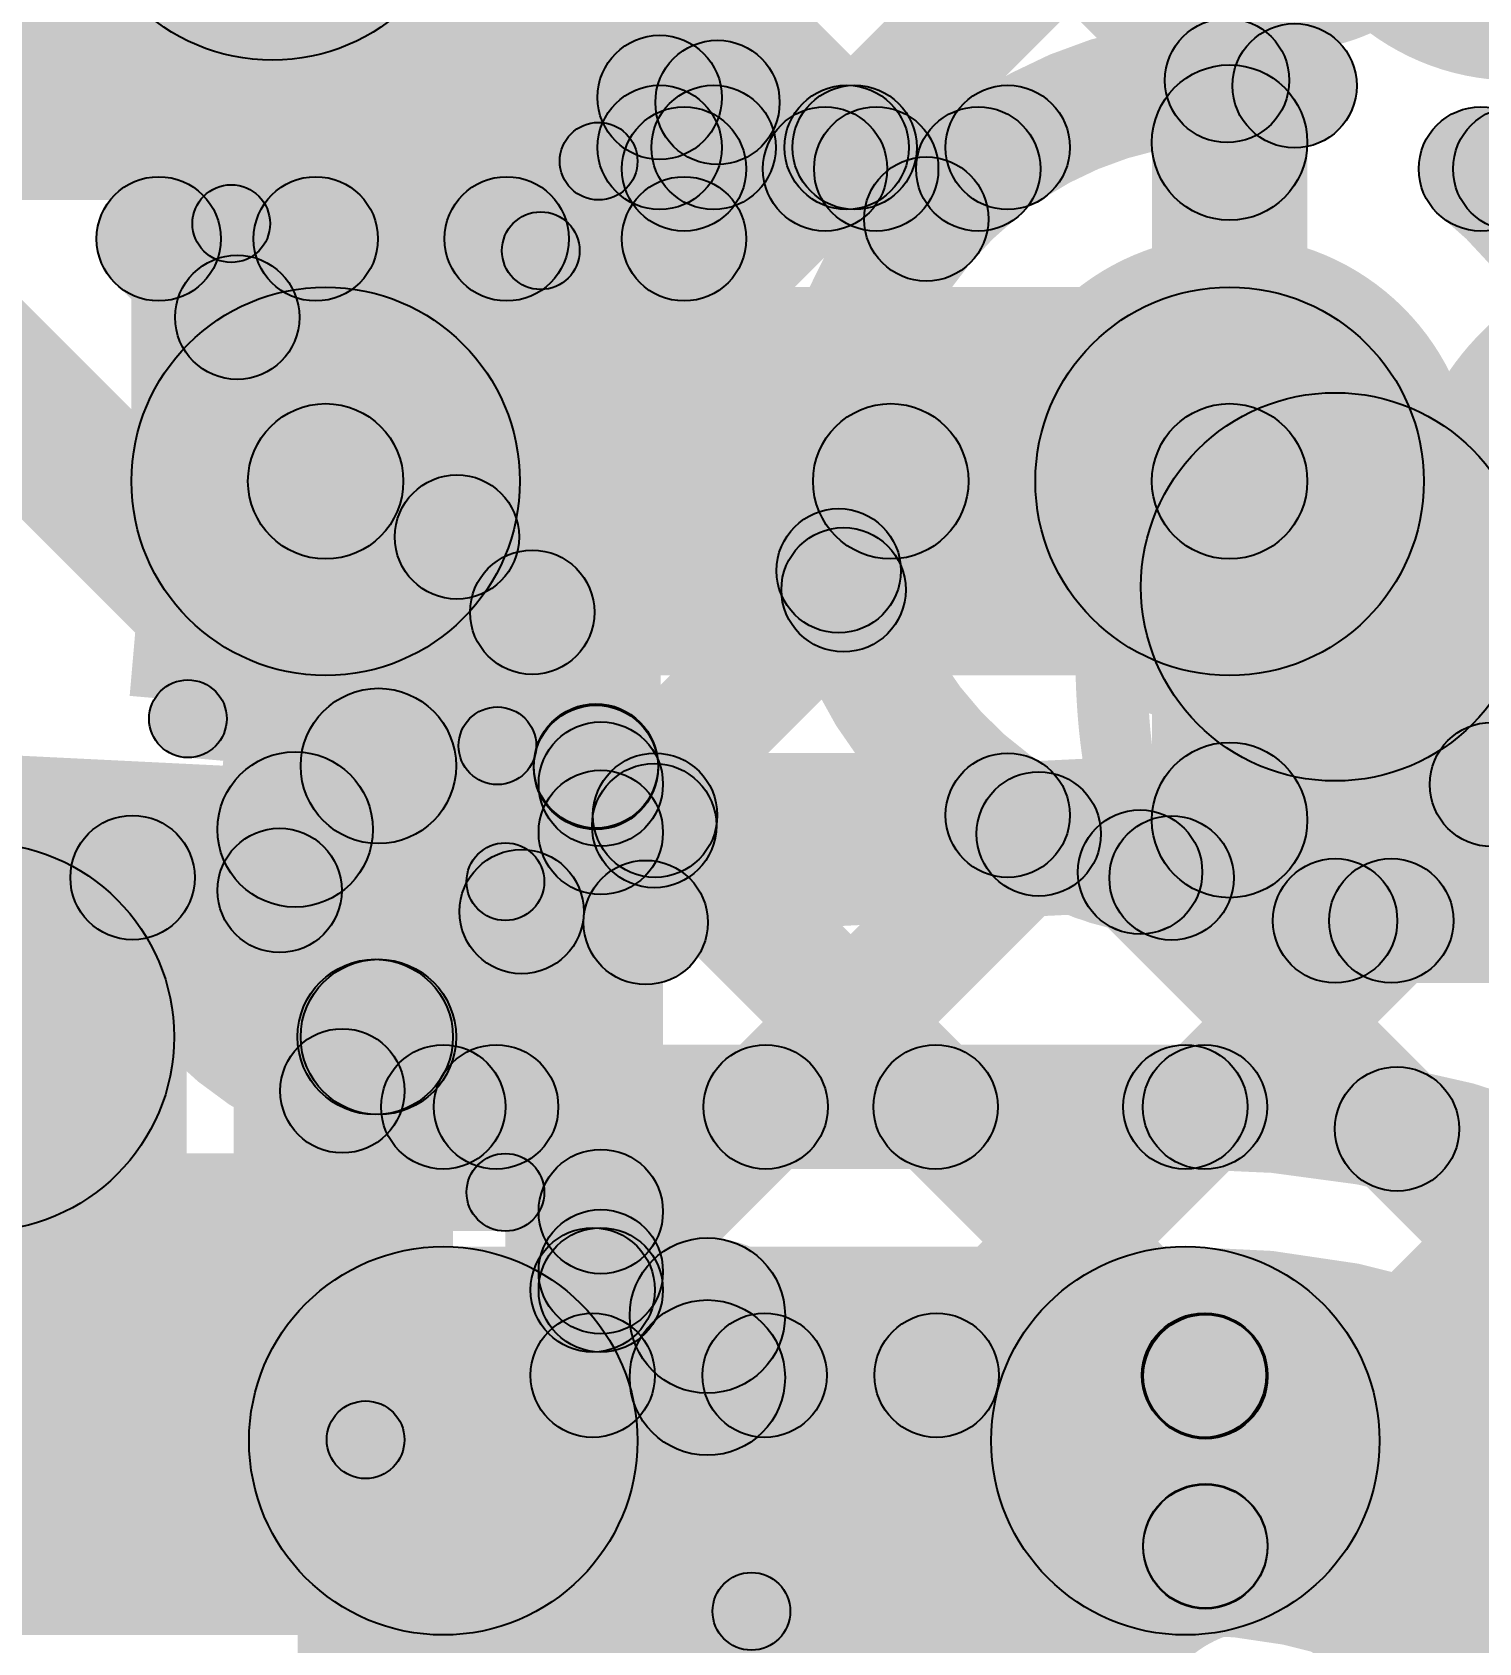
# Model space of a CAD drawing. Header units: millimetres. Extents: x -2.17 to 2.17, y -2.17 to 2.17.
# Drawn here: x -0.0355 to 0.0577, y -0.695 to -0.5913 of the extents above; entities that cross this region are included whole.
import ezdxf

# ---------------------------------------------------------------- set-up
doc = ezdxf.new("R2010")
doc.units = ezdxf.units.MM
doc.header["$MEASUREMENT"] = 0
for name, color, linetype in [('BottomLayer', 5, 'Continuous'), ('BottomOverlay', 54, 'Continuous'), ('BottomPaste', 16, 'Continuous'), ('BottomSolder', 6, 'Continuous'), ('Mechanical1', 6, 'Continuous'), ('Mechanical2', 216, 'Continuous'), ('TopLayer', 1, 'Continuous'), ('TopOverlay', 2, 'Continuous'), ('TopPaste', 8, 'Continuous'), ('TopSolder', 216, 'Continuous'), ('ViaHoleLayer', 16, 'Continuous')]:
    doc.layers.add(name, color=color, linetype=linetype)

# ---------------------------------------------------------------- blocks, each defined once
blk = doc.blocks.new('S______B______B_45')
at = {"layer": 'BottomLayer'}
for points in [[(-0.015, 0.0175), (-0.015, -0.0175), (-0.045, -0.0175), (-0.045, 0.0175)], [(0.045, 0.0175), (0.045, -0.0175), (0.015, -0.0175), (0.015, 0.0175)]]:
    blk.add_hatch(color=5, dxfattribs=at).paths.add_polyline_path(points)
at = {"layer": 'BottomOverlay'}
h = blk.add_hatch(color=54, dxfattribs=at)
edge = h.paths.add_edge_path()
edge.add_arc((-0.049, 0.021), 0.0025, 0, 360)
h = blk.add_hatch(color=54, dxfattribs=at)
edge = h.paths.add_edge_path()
edge.add_arc((-0.049, 0.021), 0.0025, 0, 360)
for points in [[(0.049, 0.0235), (0.049, 0.0185), (-0.049, 0.0185), (-0.049, 0.0235)], [(-0.0465, -0.021), (-0.0515, -0.021), (-0.0515, 0.021), (-0.0465, 0.021)], [(0.0515, -0.021), (0.0465, -0.021), (0.0465, 0.021), (0.0515, 0.021)], [(0.049, -0.0185), (0.049, -0.0235), (-0.049, -0.0235), (-0.049, -0.0185)]]:
    blk.add_hatch(color=54, dxfattribs=at).paths.add_polyline_path(points)
h = blk.add_hatch(color=54, dxfattribs=at)
edge = h.paths.add_edge_path()
edge.add_arc((0.049, 0.021), 0.0025, 0, 360)
h = blk.add_hatch(color=54, dxfattribs=at)
edge = h.paths.add_edge_path()
edge.add_arc((0.049, 0.021), 0.0025, 0, 360)
h = blk.add_hatch(color=54, dxfattribs=at)
edge = h.paths.add_edge_path()
edge.add_arc((-0.049, -0.021), 0.0025, 0, 360)
h = blk.add_hatch(color=54, dxfattribs=at)
edge = h.paths.add_edge_path()
edge.add_arc((-0.049, -0.021), 0.0025, 0, 360)
h = blk.add_hatch(color=54, dxfattribs=at)
edge = h.paths.add_edge_path()
edge.add_arc((0.049, -0.021), 0.0025, 0, 360)
h = blk.add_hatch(color=54, dxfattribs=at)
edge = h.paths.add_edge_path()
edge.add_arc((0.049, -0.021), 0.0025, 0, 360)
at = {"layer": 'BottomPaste'}
for points in [[(-0.015, 0.0175), (-0.015, -0.0175), (-0.045, -0.0175), (-0.045, 0.0175)], [(0.045, 0.0175), (0.045, -0.0175), (0.015, -0.0175), (0.015, 0.0175)]]:
    blk.add_hatch(color=16, dxfattribs=at).paths.add_polyline_path(points)
at = {"layer": 'BottomSolder'}
for points in [[(-0.011, 0.0215), (-0.011, -0.0215), (-0.049, -0.0215), (-0.049, 0.0215)], [(0.049, 0.0215), (0.049, -0.0215), (0.011, -0.0215), (0.011, 0.0215)]]:
    blk.add_hatch(color=6, dxfattribs=at).paths.add_polyline_path(points)
at = {"layer": 'BottomOverlay'}
for centre in [(-0.049, 0.021), (-0.049, 0.021), (0.049, 0.021), (0.049, 0.021), (-0.049, -0.021), (-0.049, -0.021), (0.049, -0.021), (0.049, -0.021)]:
    blk.add_circle(centre, 0.0025, dxfattribs=at)
blk = doc.blocks.new('R___0201_B_64')
at = {"layer": 'BottomLayer'}
for points in [[(-0.01614165, 0.00728345), (-0.00551175, 0.00728345), (-0.00551175, -0.00728345), (-0.01614165, -0.00728345)], [(0.00551185, 0.00728345), (0.01614175, 0.00728345), (0.01614175, -0.00728345), (0.00551185, -0.00728345)]]:
    blk.add_hatch(color=5, dxfattribs=at).paths.add_polyline_path(points)
at = {"layer": 'BottomOverlay'}
h = blk.add_hatch(color=54, dxfattribs=at)
edge = h.paths.add_edge_path()
edge.add_arc((-0.019, 0.01), 0.0025, 0, 360)
h = blk.add_hatch(color=54, dxfattribs=at)
edge = h.paths.add_edge_path()
edge.add_arc((-0.019, 0.01), 0.0025, 0, 360)
for points in [[(0.019, 0.0125), (0.019, 0.0075), (-0.019, 0.0075), (-0.019, 0.0125)], [(-0.0215, 0.01), (-0.0165, 0.01), (-0.0165, -0.01), (-0.0215, -0.01)], [(0.0165, 0.01), (0.0215, 0.01), (0.0215, -0.01), (0.0165, -0.01)], [(0.019, -0.0075), (0.019, -0.0125), (-0.019, -0.0125), (-0.019, -0.0075)]]:
    blk.add_hatch(color=54, dxfattribs=at).paths.add_polyline_path(points)
h = blk.add_hatch(color=54, dxfattribs=at)
edge = h.paths.add_edge_path()
edge.add_arc((0.019, 0.01), 0.0025, 0, 360)
h = blk.add_hatch(color=54, dxfattribs=at)
edge = h.paths.add_edge_path()
edge.add_arc((0.019, 0.01), 0.0025, 0, 360)
h = blk.add_hatch(color=54, dxfattribs=at)
edge = h.paths.add_edge_path()
edge.add_arc((-0.019, -0.01), 0.0025, 0, 360)
h = blk.add_hatch(color=54, dxfattribs=at)
edge = h.paths.add_edge_path()
edge.add_arc((-0.019, -0.01), 0.0025, 0, 360)
h = blk.add_hatch(color=54, dxfattribs=at)
edge = h.paths.add_edge_path()
edge.add_arc((0.019, -0.01), 0.0025, 0, 360)
h = blk.add_hatch(color=54, dxfattribs=at)
edge = h.paths.add_edge_path()
edge.add_arc((0.019, -0.01), 0.0025, 0, 360)
at = {"layer": 'BottomPaste'}
for points in [[(-0.01614165, 0.00728345), (-0.00551175, 0.00728345), (-0.00551175, -0.00728345), (-0.01614165, -0.00728345)], [(0.00551185, 0.00728345), (0.01614175, 0.00728345), (0.01614175, -0.00728345), (0.00551185, -0.00728345)]]:
    blk.add_hatch(color=16, dxfattribs=at).paths.add_polyline_path(points)
at = {"layer": 'BottomSolder'}
for points in [[(-0.02014165, 0.01128345), (-0.00151175, 0.01128345), (-0.00151175, -0.01128345), (-0.02014165, -0.01128345)], [(0.00151185, 0.01128345), (0.02014175, 0.01128345), (0.02014175, -0.01128345), (0.00151185, -0.01128345)]]:
    blk.add_hatch(color=6, dxfattribs=at).paths.add_polyline_path(points)
at = {"layer": 'BottomOverlay'}
for centre in [(-0.019, 0.01), (-0.019, 0.01), (0.019, 0.01), (0.019, 0.01), (-0.019, -0.01), (-0.019, -0.01), (0.019, -0.01), (0.019, -0.01)]:
    blk.add_circle(centre, 0.0025, dxfattribs=at)
blk = doc.blocks.new('SOT_23F_B_95')
at = {"layer": 'BottomLayer'}
blk.add_hatch(color=5, dxfattribs=at).paths.add_polyline_path([(-0.05314965, 0.05905515), (-0.02165355, 0.05905515), (-0.02165355, 0.02362205), (-0.05314965, 0.02362205)])
at = {"layer": 'BottomOverlay'}
h = blk.add_hatch(color=54, dxfattribs=at)
edge = h.paths.add_edge_path()
edge.add_arc((-0.066, 0.036), 0.005, 0, 360)
h = blk.add_hatch(color=54, dxfattribs=at)
edge = h.paths.add_edge_path()
edge.add_arc((-0.062, 0.036), 0.005, 0, 360)
h = blk.add_hatch(color=54, dxfattribs=at)
edge = h.paths.add_edge_path()
edge.add_arc((-0.058, 0.014), 0.0025, 0, 360)
blk.add_hatch(color=54, dxfattribs=at).paths.add_polyline_path([(-0.0555, -0.034), (-0.0605, -0.034), (-0.0605, 0.014), (-0.0555, 0.014)])
at = {"layer": 'BottomPaste'}
blk.add_hatch(color=16, dxfattribs=at).paths.add_polyline_path([(-0.05314965, 0.05905515), (-0.02165355, 0.05905515), (-0.02165355, 0.02362205), (-0.05314965, 0.02362205)])
at = {"layer": 'BottomSolder'}
blk.add_hatch(color=6, dxfattribs=at).paths.add_polyline_path([(-0.05714965, 0.06305515), (-0.01765355, 0.06305515), (-0.01765355, 0.01962205), (-0.05714965, 0.01962205)])
at = {"layer": 'BottomOverlay', "const_width": 0.01}
blk.add_lwpolyline([(-0.062, 0.036, 1), (-0.066, 0.036, 1)], format="xyb", close=True, dxfattribs=at)
at = {"layer": 'BottomOverlay'}
for centre, radius in [((-0.066, 0.036), 0.005), ((-0.062, 0.036), 0.005), ((-0.058, 0.014), 0.0025)]:
    blk.add_circle(centre, radius, dxfattribs=at)
blk = doc.blocks.new('WS2812B_M____248')
at = {"layer": 'TopOverlay'}
for points in [[(-0.0699999, 0.0674999), (-0.0699999, 0.0724999), (0.0699999, 0.0724999), (0.0699999, 0.0674999)], [(0.0724999, 0.0599999), (0.0674999, 0.0599999), (0.0674999, 0.0699999), (0.0724999, 0.0699999)]]:
    blk.add_hatch(color=2, dxfattribs=at).paths.add_polyline_path(points)
h = blk.add_hatch(color=2, dxfattribs=at)
edge = h.paths.add_edge_path()
edge.add_arc((0.0699999, 0.0699999), 0.0025, 0, 360)
h = blk.add_hatch(color=2, dxfattribs=at)
edge = h.paths.add_edge_path()
edge.add_arc((0.0699999, 0.0699999), 0.0025, 0, 360)
blk.add_circle((0.0699999, 0.0699999), 0.0025, dxfattribs=at)
blk.add_circle((0.0699999, 0.0699999), 0.0025, dxfattribs=at)
blk = doc.blocks.new('C__0402_419')
at = {"layer": 'TopLayer'}
for points in [[(-0.0275, -0.0125001), (-0.0275, 0.0124999), (-0.009499999999999998, 0.0124999), (-0.009500000000000001, -0.0125001)], [(0.009499999999999998, -0.0124999), (0.009500000000000001, 0.0125001), (0.0275, 0.0125001), (0.0275, -0.0124999)]]:
    blk.add_hatch(color=1, dxfattribs=at).paths.add_polyline_path(points)
at = {"layer": 'TopOverlay'}
h = blk.add_hatch(color=2, dxfattribs=at)
edge = h.paths.add_edge_path()
edge.add_arc((-0.031, 0.0160001), 0.0025, 0, 360)
h = blk.add_hatch(color=2, dxfattribs=at)
edge = h.paths.add_edge_path()
edge.add_arc((-0.031, 0.0160001), 0.0025, 0, 360)
for points in [[(-0.0109998875000625, 0.01849999999996875), (-0.0109999124999375, 0.01350000000003125), (-0.0310000124999375, 0.01350010000003125), (-0.0309999875000625, 0.01850009999996875)], [(0.031, 0.0185), (0.031, 0.0135), (0.0110001, 0.0135), (0.0110001, 0.0185)], [(-0.0335, 0.0160001), (-0.0285, 0.0160001), (-0.0285, -0.016), (-0.0335, -0.016)], [(0.0285, 0.016), (0.0335, 0.016), (0.0335, -0.0160001), (0.0285, -0.0160001)], [(-0.0110001, -0.0135), (-0.0110001, -0.0185), (-0.031, -0.0185), (-0.031, -0.0135)], [(0.0310000124999375, -0.01350010000003125), (0.0309999875000625, -0.01850009999996875), (0.0109998875000625, -0.01849999999996875), (0.0109999124999375, -0.01350000000003125)]]:
    blk.add_hatch(color=2, dxfattribs=at).paths.add_polyline_path(points)
h = blk.add_hatch(color=2, dxfattribs=at)
edge = h.paths.add_edge_path()
edge.add_arc((-0.0109999, 0.016), 0.0025, 0, 360)
h = blk.add_hatch(color=2, dxfattribs=at)
edge = h.paths.add_edge_path()
edge.add_arc((0.0110001, 0.016), 0.0025, 0, 360)
h = blk.add_hatch(color=2, dxfattribs=at)
edge = h.paths.add_edge_path()
edge.add_arc((0.031, 0.016), 0.0025, 0, 360)
h = blk.add_hatch(color=2, dxfattribs=at)
edge = h.paths.add_edge_path()
edge.add_arc((0.031, 0.016), 0.0025, 0, 360)
h = blk.add_hatch(color=2, dxfattribs=at)
edge = h.paths.add_edge_path()
edge.add_arc((-0.031, -0.016), 0.0025, 0, 360)
h = blk.add_hatch(color=2, dxfattribs=at)
edge = h.paths.add_edge_path()
edge.add_arc((-0.031, -0.016), 0.0025, 0, 360)
h = blk.add_hatch(color=2, dxfattribs=at)
edge = h.paths.add_edge_path()
edge.add_arc((-0.0110001, -0.016), 0.0025, 0, 360)
h = blk.add_hatch(color=2, dxfattribs=at)
edge = h.paths.add_edge_path()
edge.add_arc((0.0109999, -0.016), 0.0025, 0, 360)
h = blk.add_hatch(color=2, dxfattribs=at)
edge = h.paths.add_edge_path()
edge.add_arc((0.031, -0.0160001), 0.0025, 0, 360)
h = blk.add_hatch(color=2, dxfattribs=at)
edge = h.paths.add_edge_path()
edge.add_arc((0.031, -0.0160001), 0.0025, 0, 360)
at = {"layer": 'TopPaste'}
for points in [[(-0.0275, -0.0125001), (-0.0275, 0.0124999), (-0.009499999999999998, 0.0124999), (-0.009500000000000001, -0.0125001)], [(0.009499999999999998, -0.0124999), (0.009500000000000001, 0.0125001), (0.0275, 0.0125001), (0.0275, -0.0124999)]]:
    blk.add_hatch(color=8, dxfattribs=at).paths.add_polyline_path(points)
at = {"layer": 'TopSolder'}
for points in [[(-0.0298622, -0.0148623), (-0.0298622, 0.0148621), (-0.007137799999999999, 0.0148621), (-0.007137800000000001, -0.0148623)], [(0.007137799999999999, -0.0148621), (0.007137800000000001, 0.0148623), (0.0298622, 0.0148623), (0.0298622, -0.0148621)]]:
    blk.add_hatch(color=216, dxfattribs=at).paths.add_polyline_path(points)
at = {"layer": 'TopOverlay'}
for centre in [(-0.031, 0.0160001), (-0.031, 0.0160001), (-0.0109999, 0.016), (0.0110001, 0.016), (0.031, 0.016), (0.031, 0.016), (-0.031, -0.016), (-0.031, -0.016), (-0.0110001, -0.016), (0.0109999, -0.016), (0.031, -0.0160001), (0.031, -0.0160001)]:
    blk.add_circle(centre, 0.0025, dxfattribs=at)

msp = doc.modelspace()

# ---------------------------------------------------------------- hatches: boundary and pattern name
at = {"layer": 'BottomLayer'}
h = msp.add_hatch(color=5, dxfattribs=at)
edge = h.paths.add_edge_path()
edge.add_arc((-0.02, -0.5806105), 0.0125, 0, 360)
for points in [[(-0.07366163390593274, -0.5851339339059328), (-0.06659056609406726, -0.5780628660940672), (-0.009637766094067262, -0.6350156660940672), (-0.01670883390593274, -0.6420867339059327)], [(0.0065, -0.6041105), (0.0065, -0.5961105), (0.0254351, -0.5961105), (0.0254351, -0.6041105)], [(-0.00529057287525381, -0.6266350271247462), (-0.01094742712474619, -0.6209781728752538), (0.01274867287525381, -0.5972820728752538), (0.01840552712474619, -0.6029389271247462)], [(0.01603727287525381, -0.6029389271247462), (0.02169412712474619, -0.5972820728752538), (0.02492002712474619, -0.6005079728752538), (0.01926317287525381, -0.6061648271247462)], [(0.0105, -0.6046105), (0.0025, -0.6046105), (0.0025, -0.6001105), (0.0105, -0.6001105)], [(-0.027315, -0.6086105), (-0.027315, -0.6006105), (0.0065, -0.6006105), (0.0065, -0.6086105)], [(-0.03014342712474619, -0.6074389271247461), (-0.02448657287525381, -0.6017820728752539), (-0.0004453728752538096, -0.6258232728752539), (-0.006102227124746191, -0.6314801271247461)], [(-0.01943267287525381, -0.6124928271247462), (-0.02508952712474619, -0.6068359728752538), (-0.02003562712474619, -0.6017820728752539), (-0.01437877287525381, -0.6074389271247461)], [(-0.00774702712474619, -0.6074389271247461), (-0.00209017287525381, -0.6017820728752539), (0.01928022712474619, -0.6231524728752539), (0.01362337287525381, -0.6288093271247461)], [(0.03277346523516816, -0.6290616347648319), (0.05045113476483185, -0.6113839652351681), (0.05724583476483184, -0.6181786652351681), (0.03956816523516816, -0.6358563347648318)], [(0.048407, -0.6395175), (0.048407, -0.6145175), (0.1301636, -0.6145175), (0.1301636, -0.6395175)], [(0.0198013, -0.6252228), (0.0198013, -0.6152228), (0.0416123, -0.6152228), (0.0416123, -0.6252228)], [(0.0466123, -0.6420338), (0.0366123, -0.6420338), (0.0366123, -0.6202228), (0.0466123, -0.6202228)], [(0.00397012712474619, -0.6456586271247462), (-0.00168672712474619, -0.6400017728752538), (0.01393587287525381, -0.6243791728752539), (0.01959272712474619, -0.6300360271247462)], [(-0.00200172712474619, -0.6414685271247461), (0.003655127124746191, -0.6358116728752539), (0.04279862712474619, -0.6749551728752539), (0.03714177287525381, -0.6806120271247461)], [(-0.0081733, -0.656), (-0.0181733, -0.656), (-0.0181733, -0.6385512), (-0.0081733, -0.6385512)], [(0.0051417, -0.6722835), (-0.0028583, -0.6722835), (-0.0028583, -0.6397165), (0.0051417, -0.6397165)], [(0.00397012712474619, -0.6739429271247461), (-0.00168672712474619, -0.6682860728752539), (0.02650287287525381, -0.6400964728752538), (0.03215972712474619, -0.6457533271247461)], [(0.03302577287525381, -0.6482117271247462), (0.03868262712474619, -0.6425548728752538), (0.07869172712474619, -0.6825639728752538), (0.07303487287525381, -0.6882208271247462)], [(0.048407, -0.6525175), (0.048407, -0.6445175), (0.1158822, -0.6445175), (0.1158822, -0.6525175)], [(0.02558532712474619, -0.6806120271247461), (0.01992847287525381, -0.6749551728752539), (0.04919457287525381, -0.6456890728752539), (0.05485142712474619, -0.6513459271247461)], [(0.04288362712474619, -0.6915980271247462), (0.03722677287525381, -0.6859411728752538), (0.0774788728752538, -0.6456890728752539), (0.08313572712474619, -0.6513459271247461)], [(0.05962722712474619, -0.7031387271247461), (0.05397037287525381, -0.6974818728752539), (0.1057631728752538, -0.6456890728752539), (0.1114200271247462, -0.6513459271247461)], [(-0.013378, -0.661), (-0.013378, -0.651), (-0.0131733, -0.651), (-0.0131733, -0.661)], [(-0.008378, -0.72), (-0.018378, -0.72), (-0.018378, -0.656), (-0.008378, -0.656)], [(-0.00168672712474619, -0.6700678271247461), (0.00397012712474619, -0.6644109728752539), (0.01451432712474619, -0.6749551728752539), (0.00885747287525381, -0.6806120271247461)], [(0.004622, -0.6777836), (-0.003378, -0.6777836), (-0.003378, -0.6722835), (0.004622, -0.6722835)], [(0.000622, -0.6817836), (0.000622, -0.6737836), (0.0400552, -0.6737836), (0.0400552, -0.6817836)], [(0.03722677287525381, -0.6806970271247461), (0.04288362712474619, -0.6750401728752539), (0.06452222712474619, -0.6966787728752538), (0.05886537287525381, -0.7023356271247462)], [(0.0440552, -0.6888104), (0.0360552, -0.6888104), (0.0360552, -0.6777836), (0.0440552, -0.6777836)]]:
    msp.add_hatch(color=5, dxfattribs=at).paths.add_polyline_path(points)
h = msp.add_hatch(color=5, dxfattribs=at)
edge = h.paths.add_edge_path()
edge.add_arc((0.0065, -0.6001105), 0.004, 0, 360)
h = msp.add_hatch(color=5, dxfattribs=at)
edge = h.paths.add_edge_path()
edge.add_arc((0.0065, -0.6001105), 0.004, 0, 360)
h = msp.add_hatch(color=5, dxfattribs=at)
edge = h.paths.add_edge_path()
edge.add_arc((0.0155771, -0.6001105), 0.004, 0, 360)
h = msp.add_hatch(color=5, dxfattribs=at)
edge = h.paths.add_edge_path()
edge.add_arc((0.0188657, -0.6001105), 0.004, 0, 360)
h = msp.add_hatch(color=5, dxfattribs=at)
edge = h.paths.add_edge_path()
edge.add_arc((0.0254351, -0.6001105), 0.004, 0, 360)
h = msp.add_hatch(color=5, dxfattribs=at)
edge = h.paths.add_edge_path()
edge.add_arc((0.0254351, -0.6001105), 0.004, 0, 360)
h = msp.add_hatch(color=5, dxfattribs=at)
edge = h.paths.add_edge_path()
edge.add_arc((0.0577895, -0.6001105), 0.004, 0, 360)
h = msp.add_hatch(color=5, dxfattribs=at)
edge = h.paths.add_edge_path()
edge.add_arc((0.06, -0.6001105), 0.004, 0, 360)
h = msp.add_hatch(color=5, dxfattribs=at)
edge = h.paths.add_edge_path()
edge.add_arc((0.0220916, -0.6033364), 0.004, 0, 360)
h = msp.add_hatch(color=5, dxfattribs=at)
edge = h.paths.add_edge_path()
edge.add_arc((-0.027315, -0.6046105), 0.004, 0, 360)
h = msp.add_hatch(color=5, dxfattribs=at)
edge = h.paths.add_edge_path()
edge.add_arc((-0.027315, -0.6046105), 0.004, 0, 360)
h = msp.add_hatch(color=5, dxfattribs=at)
edge = h.paths.add_edge_path()
edge.add_arc((-0.0172072, -0.6046105), 0.004, 0, 360)
h = msp.add_hatch(color=5, dxfattribs=at)
edge = h.paths.add_edge_path()
edge.add_arc((-0.0049186, -0.6046105), 0.004, 0, 360)
h = msp.add_hatch(color=5, dxfattribs=at)
edge = h.paths.add_edge_path()
edge.add_arc((0.0065, -0.6046105), 0.004, 0, 360)
h = msp.add_hatch(color=5, dxfattribs=at)
edge = h.paths.add_edge_path()
edge.add_arc((0.0065, -0.6046105), 0.004, 0, 360)
h = msp.add_hatch(color=5, dxfattribs=at)
edge = h.paths.add_edge_path()
edge.add_arc((-0.0222611, -0.6096644), 0.004, 0, 360)
h = msp.add_hatch(color=5, dxfattribs=at)
edge = h.paths.add_edge_path()
edge.add_arc((0.0416123, -0.6202228), 0.0125, 0, 360)
h = msp.add_hatch(color=5, dxfattribs=at)
edge = h.paths.add_edge_path()
edge.add_arc((0.0416123, -0.6202228), 0.011811, 0, 360)
h = msp.add_hatch(color=5, dxfattribs=at)
edge = h.paths.add_edge_path()
edge.add_arc((0.048407, -0.6270175), 0.0125, 0, 360)
h = msp.add_hatch(color=5, dxfattribs=at)
edge = h.paths.add_edge_path()
edge.add_arc((0.048407, -0.6270175), 0.0125, 0, 360)
h = msp.add_hatch(color=5, dxfattribs=at)
edge = h.paths.add_edge_path()
edge.add_arc((0.0198013, -0.6202228), 0.005, 0, 360)
h = msp.add_hatch(color=5, dxfattribs=at)
edge = h.paths.add_edge_path()
edge.add_arc((0.0416123, -0.6202228), 0.005, 0, 360)
h = msp.add_hatch(color=5, dxfattribs=at)
edge = h.paths.add_edge_path()
edge.add_arc((0.0416123, -0.6202228), 0.005, 0, 360)
h = msp.add_hatch(color=5, dxfattribs=at)
edge = h.paths.add_edge_path()
edge.add_arc((-0.008119, -0.6238066), 0.004, 0, 360)
h = msp.add_hatch(color=5, dxfattribs=at)
edge = h.paths.add_edge_path()
edge.add_arc((0.0164518, -0.6259809), 0.004, 0, 360)
h = msp.add_hatch(color=5, dxfattribs=at)
edge = h.paths.add_edge_path()
edge.add_arc((0.0167643, -0.6272076), 0.004, 0, 360)
h = msp.add_hatch(color=5, dxfattribs=at)
edge = h.paths.add_edge_path()
edge.add_arc((-0.0032738, -0.6286517), 0.004, 0, 360)
h = msp.add_hatch(color=5, dxfattribs=at)
edge = h.paths.add_edge_path()
edge.add_arc((-0.0032738, -0.6286517), 0.004, 0, 360)
h = msp.add_hatch(color=5, dxfattribs=at)
edge = h.paths.add_edge_path()
edge.add_arc((-0.0032738, -0.6286517), 0.004, 0, 360)
h = msp.add_hatch(color=5, dxfattribs=at)
edge = h.paths.add_edge_path()
edge.add_arc((-0.0131733, -0.6385512), 0.005, 0, 360)
h = msp.add_hatch(color=5, dxfattribs=at)
edge = h.paths.add_edge_path()
edge.add_arc((-0.0131733, -0.6385512), 0.005, 0, 360)
h = msp.add_hatch(color=5, dxfattribs=at)
edge = h.paths.add_edge_path()
edge.add_arc((0.0008267, -0.6385512), 0.004, 0, 360)
h = msp.add_hatch(color=5, dxfattribs=at)
edge = h.paths.add_edge_path()
edge.add_arc((0.0008267, -0.6385512), 0.004, 0, 360)
h = msp.add_hatch(color=5, dxfattribs=at)
edge = h.paths.add_edge_path()
edge.add_arc((0.0008267, -0.6386401), 0.004, 0, 360)
h = msp.add_hatch(color=5, dxfattribs=at)
edge = h.paths.add_edge_path()
edge.add_arc((0.0011417, -0.6397165), 0.004, 0, 360)
h = msp.add_hatch(color=5, dxfattribs=at)
edge = h.paths.add_edge_path()
edge.add_arc((0.0416123, -0.6420338), 0.005, 0, 360)
h = msp.add_hatch(color=5, dxfattribs=at)
edge = h.paths.add_edge_path()
edge.add_arc((0.0011417, -0.6428302), 0.004, 0, 360)
h = msp.add_hatch(color=5, dxfattribs=at)
edge = h.paths.add_edge_path()
edge.add_arc((0.0293313, -0.6429249), 0.004, 0, 360)
h = msp.add_hatch(color=5, dxfattribs=at)
edge = h.paths.add_edge_path()
edge.add_arc((0.0358542, -0.6453833), 0.004, 0, 360)
h = msp.add_hatch(color=5, dxfattribs=at)
edge = h.paths.add_edge_path()
edge.add_arc((0.0378764, -0.645762), 0.004, 0, 360)
h = msp.add_hatch(color=5, dxfattribs=at)
edge = h.paths.add_edge_path()
edge.add_arc((0.0378765, -0.645762), 0.004, 0, 360)
h = msp.add_hatch(color=5, dxfattribs=at)
edge = h.paths.add_edge_path()
edge.add_arc((0.0378765, -0.645762), 0.004, 0, 360)
h = msp.add_hatch(color=5, dxfattribs=at)
edge = h.paths.add_edge_path()
edge.add_arc((-0.0388268, -0.656), 0.0125, 0, 360)
h = msp.add_hatch(color=5, dxfattribs=at)
edge = h.paths.add_edge_path()
edge.add_arc((0.048407, -0.6485175), 0.004, 0, 360)
h = msp.add_hatch(color=5, dxfattribs=at)
edge = h.paths.add_edge_path()
edge.add_arc((0.048407, -0.6485175), 0.004, 0, 360)
h = msp.add_hatch(color=5, dxfattribs=at)
edge = h.paths.add_edge_path()
edge.add_arc((0.048407, -0.6485175), 0.004, 0, 360)
h = msp.add_hatch(color=5, dxfattribs=at)
edge = h.paths.add_edge_path()
edge.add_arc((0.052023, -0.6485175), 0.004, 0, 360)
h = msp.add_hatch(color=5, dxfattribs=at)
edge = h.paths.add_edge_path()
edge.add_arc((-0.013378, -0.656), 0.005, 0, 360)
h = msp.add_hatch(color=5, dxfattribs=at)
edge = h.paths.add_edge_path()
edge.add_arc((-0.013378, -0.656), 0.005, 0, 360)
h = msp.add_hatch(color=5, dxfattribs=at)
edge = h.paths.add_edge_path()
edge.add_arc((-0.0131733, -0.656), 0.005, 0, 360)
h = msp.add_hatch(color=5, dxfattribs=at)
edge = h.paths.add_edge_path()
edge.add_arc((-0.0131733, -0.656), 0.005, 0, 360)
h = msp.add_hatch(color=5, dxfattribs=at)
edge = h.paths.add_edge_path()
edge.add_arc((0.0011417, -0.6672394), 0.004, 0, 360)
h = msp.add_hatch(color=5, dxfattribs=at)
edge = h.paths.add_edge_path()
edge.add_arc((0.0011417, -0.6711145), 0.004, 0, 360)
h = msp.add_hatch(color=5, dxfattribs=at)
edge = h.paths.add_edge_path()
edge.add_arc((0.000622, -0.6722835), 0.004, 0, 360)
h = msp.add_hatch(color=5, dxfattribs=at)
edge = h.paths.add_edge_path()
edge.add_arc((0.0011417, -0.6722835), 0.004, 0, 360)
h = msp.add_hatch(color=5, dxfattribs=at)
edge = h.paths.add_edge_path()
edge.add_arc((0.000622, -0.6777836), 0.004, 0, 360)
h = msp.add_hatch(color=5, dxfattribs=at)
edge = h.paths.add_edge_path()
edge.add_arc((0.000622, -0.6777836), 0.004, 0, 360)
h = msp.add_hatch(color=5, dxfattribs=at)
edge = h.paths.add_edge_path()
edge.add_arc((0.0116859, -0.6777836), 0.004, 0, 360)
h = msp.add_hatch(color=5, dxfattribs=at)
edge = h.paths.add_edge_path()
edge.add_arc((0.0227569, -0.6777836), 0.004, 0, 360)
h = msp.add_hatch(color=5, dxfattribs=at)
edge = h.paths.add_edge_path()
edge.add_arc((0.0399702, -0.6777836), 0.004, 0, 360)
h = msp.add_hatch(color=5, dxfattribs=at)
edge = h.paths.add_edge_path()
edge.add_arc((0.0400552, -0.6777836), 0.004, 0, 360)
h = msp.add_hatch(color=5, dxfattribs=at)
edge = h.paths.add_edge_path()
edge.add_arc((0.0400552, -0.6777836), 0.004, 0, 360)
h = msp.add_hatch(color=5, dxfattribs=at)
edge = h.paths.add_edge_path()
edge.add_arc((0.0400552, -0.6778686), 0.004, 0, 360)
h = msp.add_hatch(color=5, dxfattribs=at)
edge = h.paths.add_edge_path()
edge.add_arc((0.0400552, -0.6887696), 0.004, 0, 360)
h = msp.add_hatch(color=5, dxfattribs=at)
edge = h.paths.add_edge_path()
edge.add_arc((0.0400552, -0.6888104), 0.004, 0, 360)
h = msp.add_hatch(color=5, dxfattribs=at)
edge = h.paths.add_edge_path()
edge.add_arc((0.0400552, -0.6888104), 0.004, 0, 360)
at = {"layer": 'BottomSolder'}
h = msp.add_hatch(color=6, dxfattribs=at)
edge = h.paths.add_edge_path()
edge.add_arc((0.06, -0.5786105), 0.015811, 0, 360)
h = msp.add_hatch(color=6, dxfattribs=at)
edge = h.paths.add_edge_path()
edge.add_arc((0.0416123, -0.6202228), 0.015811, 0, 360)
at = {"layer": 'Mechanical1'}
msp.add_hatch(color=6, dxfattribs=at).paths.add_polyline_path([(0.004999999999999999, -2.1646105), (-0.004999999999999999, -2.1646105), (-0.004999999999999999, 0), (0.004999999999999999, 0)])
at = {"layer": 'TopLayer'}
for points in [[(0.00210117287525381, -0.5607183271247461), (0.007758027124746191, -0.5550614728752539), (0.04428042712474619, -0.5915838728752538), (0.03862357287525381, -0.5972407271247462)], [(-0.004070400000000002, -0.6202228), (-0.0290704, -0.6202228), (-0.0290704, -0.5571809), (-0.004070400000000002, -0.5571809)], [(0.0089296, -0.5955026), (0.0009296, -0.5955026), (0.0009296, -0.5571809), (0.0089296, -0.5571809)], [(0.01979322712474619, -0.6015512271247462), (0.01413637287525381, -0.5958943728752538), (0.03572207287525381, -0.5743086728752539), (0.04137892712474619, -0.5799655271247461)], [(0.00210117287525381, -0.5890026271247462), (0.007758027124746191, -0.5833457728752539), (0.02030662712474619, -0.5958943728752538), (0.01464977287525381, -0.6015512271247462)], [(0.004581021178269284, -0.5994873826546803), (0.005278178821730716, -0.5915178173453197), (0.009000278821730717, -0.5918434173453196), (0.008303121178269283, -0.5998129826546803)], [(0.0049296, -0.6027228), (0.0049296, -0.5947228), (0.0083985, -0.5947228), (0.0083985, -0.6027228)], [(0.0083985, -0.6027228), (0.0083985, -0.5947228), (0.0273309, -0.5947228), (0.0273309, -0.6027228)], [(0.0089296, -0.5987228), (0.0009296, -0.5987228), (0.0009296, -0.5955026), (0.0089296, -0.5955026)], [(0.0466123, -0.6202228), (0.0366123, -0.6202228), (0.0366123, -0.5984118), (0.0466123, -0.5984118)], [(-0.0165704, -0.6327228), (-0.0165704, -0.6077228), (0.0416123, -0.6077228), (0.0416123, -0.6327228)], [(-0.01355042639571061, -0.643072977412646), (-0.02351237360428939, -0.642201422587354), (-0.02155137360428939, -0.619787022587354), (-0.01158942639571061, -0.620658577412646)], [(0.0466123, -0.6420338), (0.0366123, -0.6420338), (0.0366123, -0.6202228), (0.0466123, -0.6202228)], [(0.04285682712474619, -0.6633405271247461), (0.03719997287525381, -0.6576836728752539), (0.05904907287525381, -0.6358345728752539), (0.0647059271247462, -0.6414914271247462)], [(0.0046365, -0.6457228), (0.0046365, -0.6377228), (0.0273309, -0.6377228), (0.0273309, -0.6457228)], [(0.05567037287525381, -0.6425718271247461), (0.06132722712474619, -0.6369149728752539), (0.0647059271247462, -0.6402936728752538), (0.05904907287525381, -0.6459505271247461)], [(0.00174957287525381, -0.6452196271247461), (0.00740642712474619, -0.6395627728752539), (0.02551522712474619, -0.6576715728752539), (0.01985837287525381, -0.6633284271247462)], [(0.01458462712474619, -0.6633284271247462), (0.00892777287525381, -0.6576715728752539), (0.02650287287525381, -0.6400964728752538), (0.03215972712474619, -0.6457533271247461)], [(-0.02934931931734532, -0.6497212791120178), (-0.02865208068265468, -0.6417517208879822), (0.004381119317345324, -0.6446417208879822), (0.003683880682654676, -0.6526112791120178)], [(0.008017278566168991, -0.6489751255564358), (4.772143383100847e-05, -0.6482778744435642), (0.0006517214338310085, -0.6413741744435641), (0.008621278566168991, -0.6420714255564358)], [(0.03302607287525381, -0.6482118271247461), (0.03868292712474619, -0.6425549728752539), (0.05521872712474619, -0.6590907728752539), (0.04956187287525381, -0.6647476271247461)], [(-0.02236112712474619, -0.6493932271247461), (-0.01670427287525381, -0.6437363728752539), (-0.00276907287525381, -0.6576715728752539), (-0.00842592712474619, -0.6633284271247462)], [(-0.01266647287525381, -0.6622952271247461), (-0.01832332712474619, -0.6566383728752538), (-0.00678412712474619, -0.6450991728752539), (-0.00112727287525381, -0.6507560271247461)], [(-0.009, -0.6645), (-0.009, -0.6565), (0.0387655, -0.6565), (0.0387655, -0.6645)], [(-0.0886113, -0.6945), (-0.0886113, -0.6695), (-0.009, -0.6695), (-0.009, -0.6945)], [(-0.009, -0.6945), (-0.009, -0.6695), (0.0387655, -0.6695), (0.0387655, -0.6945)]]:
    msp.add_hatch(color=1, dxfattribs=at).paths.add_polyline_path(points)
h = msp.add_hatch(color=1, dxfattribs=at)
edge = h.paths.add_edge_path()
edge.add_arc((0.041452, -0.5944123), 0.004, 0, 360)
h = msp.add_hatch(color=1, dxfattribs=at)
edge = h.paths.add_edge_path()
edge.add_arc((0.0457997, -0.5947537), 0.004, 0, 360)
h = msp.add_hatch(color=1, dxfattribs=at)
edge = h.paths.add_edge_path()
edge.add_arc((0.0457997, -0.5947537), 0.004, 0, 360)
h = msp.add_hatch(color=1, dxfattribs=at)
edge = h.paths.add_edge_path()
edge.add_arc((0.0049296, -0.5955026), 0.004, 0, 360)
h = msp.add_hatch(color=1, dxfattribs=at)
edge = h.paths.add_edge_path()
edge.add_arc((0.0049296, -0.5955026), 0.004, 0, 360)
h = msp.add_hatch(color=1, dxfattribs=at)
edge = h.paths.add_edge_path()
edge.add_arc((0.0049296, -0.5955026), 0.004, 0, 360)
h = msp.add_hatch(color=1, dxfattribs=at)
edge = h.paths.add_edge_path()
edge.add_arc((0.0086517, -0.5958282), 0.004, 0, 360)
h = msp.add_hatch(color=1, dxfattribs=at)
edge = h.paths.add_edge_path()
edge.add_arc((0.0416123, -0.5984118), 0.005, 0, 360)
h = msp.add_hatch(color=1, dxfattribs=at)
edge = h.paths.add_edge_path()
edge.add_arc((0.0049296, -0.5987228), 0.004, 0, 360)
h = msp.add_hatch(color=1, dxfattribs=at)
edge = h.paths.add_edge_path()
edge.add_arc((0.0049296, -0.5987228), 0.004, 0, 360)
h = msp.add_hatch(color=1, dxfattribs=at)
edge = h.paths.add_edge_path()
edge.add_arc((0.0083985, -0.5987228), 0.004, 0, 360)
h = msp.add_hatch(color=1, dxfattribs=at)
edge = h.paths.add_edge_path()
edge.add_arc((0.0083985, -0.5987228), 0.004, 0, 360)
h = msp.add_hatch(color=1, dxfattribs=at)
edge = h.paths.add_edge_path()
edge.add_arc((0.0169648, -0.5987228), 0.004, 0, 360)
h = msp.add_hatch(color=1, dxfattribs=at)
edge = h.paths.add_edge_path()
edge.add_arc((0.0174782, -0.5987228), 0.004, 0, 360)
h = msp.add_hatch(color=1, dxfattribs=at)
edge = h.paths.add_edge_path()
edge.add_arc((0.0273309, -0.5987228), 0.004, 0, 360)
h = msp.add_hatch(color=1, dxfattribs=at)
edge = h.paths.add_edge_path()
edge.add_arc((0.0273309, -0.5987228), 0.004, 0, 360)
h = msp.add_hatch(color=1, dxfattribs=at)
edge = h.paths.add_edge_path()
edge.add_arc((-0.0165704, -0.6202228), 0.0125, 0, 360)
h = msp.add_hatch(color=1, dxfattribs=at)
edge = h.paths.add_edge_path()
edge.add_arc((-0.0165704, -0.6202228), 0.0125, 0, 360)
h = msp.add_hatch(color=1, dxfattribs=at)
edge = h.paths.add_edge_path()
edge.add_arc((0.0416123, -0.6202228), 0.0125, 0, 360)
h = msp.add_hatch(color=1, dxfattribs=at)
edge = h.paths.add_edge_path()
edge.add_arc((0.0416123, -0.6202228), 0.011811, 0, 360)
h = msp.add_hatch(color=1, dxfattribs=at)
edge = h.paths.add_edge_path()
edge.add_arc((-0.0165704, -0.6202228), 0.005, 0, 360)
h = msp.add_hatch(color=1, dxfattribs=at)
edge = h.paths.add_edge_path()
edge.add_arc((0.0416123, -0.6202228), 0.005, 0, 360)
h = msp.add_hatch(color=1, dxfattribs=at)
edge = h.paths.add_edge_path()
edge.add_arc((0.0416123, -0.6202228), 0.005, 0, 360)
h = msp.add_hatch(color=1, dxfattribs=at)
edge = h.paths.add_edge_path()
edge.add_arc((0.0584988, -0.6397434), 0.004, 0, 360)
h = msp.add_hatch(color=1, dxfattribs=at)
edge = h.paths.add_edge_path()
edge.add_arc((-0.0185314, -0.6426372), 0.005, 0, 360)
h = msp.add_hatch(color=1, dxfattribs=at)
edge = h.paths.add_edge_path()
edge.add_arc((0.0046365, -0.6417228), 0.004, 0, 360)
h = msp.add_hatch(color=1, dxfattribs=at)
edge = h.paths.add_edge_path()
edge.add_arc((0.0046365, -0.6417228), 0.004, 0, 360)
h = msp.add_hatch(color=1, dxfattribs=at)
edge = h.paths.add_edge_path()
edge.add_arc((0.0273309, -0.6417228), 0.004, 0, 360)
h = msp.add_hatch(color=1, dxfattribs=at)
edge = h.paths.add_edge_path()
edge.add_arc((0.0273309, -0.6417228), 0.004, 0, 360)
h = msp.add_hatch(color=1, dxfattribs=at)
edge = h.paths.add_edge_path()
edge.add_arc((0.0416123, -0.6420338), 0.005, 0, 360)
h = msp.add_hatch(color=1, dxfattribs=at)
edge = h.paths.add_edge_path()
edge.add_arc((0.004578, -0.6423912), 0.004, 0, 360)
h = msp.add_hatch(color=1, dxfattribs=at)
edge = h.paths.add_edge_path()
edge.add_arc((0.0293313, -0.6429249), 0.004, 0, 360)
h = msp.add_hatch(color=1, dxfattribs=at)
edge = h.paths.add_edge_path()
edge.add_arc((-0.0290007, -0.6457365), 0.004, 0, 360)
h = msp.add_hatch(color=1, dxfattribs=at)
edge = h.paths.add_edge_path()
edge.add_arc((-0.0290007, -0.6457365), 0.004, 0, 360)
h = msp.add_hatch(color=1, dxfattribs=at)
edge = h.paths.add_edge_path()
edge.add_arc((0.0358545, -0.6453834), 0.004, 0, 360)
h = msp.add_hatch(color=1, dxfattribs=at)
edge = h.paths.add_edge_path()
edge.add_arc((-0.0195327, -0.6465648), 0.004, 0, 360)
h = msp.add_hatch(color=1, dxfattribs=at)
edge = h.paths.add_edge_path()
edge.add_arc((-0.0039557, -0.6479276), 0.004, 0, 360)
h = msp.add_hatch(color=1, dxfattribs=at)
edge = h.paths.add_edge_path()
edge.add_arc((0.0040325, -0.6486265), 0.004, 0, 360)
h = msp.add_hatch(color=1, dxfattribs=at)
edge = h.paths.add_edge_path()
edge.add_arc((0.0040325, -0.6486265), 0.004, 0, 360)
h = msp.add_hatch(color=1, dxfattribs=at)
edge = h.paths.add_edge_path()
edge.add_arc((-0.0154949, -0.6594668), 0.004, 0, 360)
h = msp.add_hatch(color=1, dxfattribs=at)
edge = h.paths.add_edge_path()
edge.add_arc((-0.009, -0.6605), 0.004, 0, 360)
h = msp.add_hatch(color=1, dxfattribs=at)
edge = h.paths.add_edge_path()
edge.add_arc((-0.009, -0.6605), 0.004, 0, 360)
h = msp.add_hatch(color=1, dxfattribs=at)
edge = h.paths.add_edge_path()
edge.add_arc((-0.0055975, -0.6605), 0.004, 0, 360)
h = msp.add_hatch(color=1, dxfattribs=at)
edge = h.paths.add_edge_path()
edge.add_arc((0.0117562, -0.6605), 0.004, 0, 360)
h = msp.add_hatch(color=1, dxfattribs=at)
edge = h.paths.add_edge_path()
edge.add_arc((0.0226868, -0.6605), 0.004, 0, 360)
h = msp.add_hatch(color=1, dxfattribs=at)
edge = h.paths.add_edge_path()
edge.add_arc((0.0387655, -0.6605), 0.004, 0, 360)
h = msp.add_hatch(color=1, dxfattribs=at)
edge = h.paths.add_edge_path()
edge.add_arc((0.0387655, -0.6605), 0.004, 0, 360)
h = msp.add_hatch(color=1, dxfattribs=at)
edge = h.paths.add_edge_path()
edge.add_arc((0.0400284, -0.6605121), 0.004, 0, 360)
h = msp.add_hatch(color=1, dxfattribs=at)
edge = h.paths.add_edge_path()
edge.add_arc((0.0523903, -0.6619192), 0.004, 0, 360)
h = msp.add_hatch(color=1, dxfattribs=at)
edge = h.paths.add_edge_path()
edge.add_arc((-0.009, -0.682), 0.0125, 0, 360)
h = msp.add_hatch(color=1, dxfattribs=at)
edge = h.paths.add_edge_path()
edge.add_arc((-0.009, -0.682), 0.0125, 0, 360)
h = msp.add_hatch(color=1, dxfattribs=at)
edge = h.paths.add_edge_path()
edge.add_arc((-0.009, -0.682), 0.0125, 0, 360)
h = msp.add_hatch(color=1, dxfattribs=at)
edge = h.paths.add_edge_path()
edge.add_arc((0.0387655, -0.682), 0.0125, 0, 360)
h = msp.add_hatch(color=1, dxfattribs=at)
edge = h.paths.add_edge_path()
edge.add_arc((0.0387655, -0.682), 0.0125, 0, 360)
at = {"layer": 'ViaHoleLayer'}
h = msp.add_hatch(color=16, dxfattribs=at)
edge = h.paths.add_edge_path()
edge.add_arc((0.0416123, -0.6202228), 0.0059055, 0, 360)

# ---------------------------------------------------------------- linework, layer by layer
at = {"layer": 'BottomLayer', "const_width": 0.008}
for points in [[(0.0815, -0.5786105, -0.4142135623730951), (0.06, -0.6001105)], [(0.0378764, -0.645762, -0.6547961925570476), (0.0254351, -0.6001105)], [(0.0577895, -0.6001105, -0.07193217862419966), (0.0628246, -0.6055175)], [(-0.0032738, -0.6286517, -0.198912367379658), (0.0008267, -0.6385512)], [(-0.0032738, -0.6286517, -0.198912367379658), (0.0008267, -0.6385512)], [(0.048407, -0.6485175, -0.1286658290323069), (0.0378765, -0.645762)], [(0.048407, -0.6485175, -0.1286658290323069), (0.0378765, -0.645762)], [(0.0400552, -0.6888104, -0.2621407365727699), (0.0581458, -0.7030552)]]:
    msp.add_lwpolyline(points, format="xyb", dxfattribs=at)
at = {"layer": 'BottomLayer'}
for centre, radius in [((-0.02, -0.5806105), 0.0125), ((0.0065, -0.6001105), 0.004), ((0.0065, -0.6001105), 0.004), ((0.0155771, -0.6001105), 0.004), ((0.0188657, -0.6001105), 0.004), ((0.0254351, -0.6001105), 0.004), ((0.0254351, -0.6001105), 0.004), ((0.0577895, -0.6001105), 0.004), ((0.06, -0.6001105), 0.004), ((0.0220916, -0.6033364), 0.004), ((-0.027315, -0.6046105), 0.004), ((-0.027315, -0.6046105), 0.004), ((-0.0172072, -0.6046105), 0.004), ((-0.0049186, -0.6046105), 0.004), ((0.0065, -0.6046105), 0.004), ((0.0065, -0.6046105), 0.004), ((-0.0222611, -0.6096644), 0.004), ((0.0416123, -0.6202228), 0.0125), ((0.048407, -0.6270175), 0.0125), ((0.048407, -0.6270175), 0.0125), ((0.0198013, -0.6202228), 0.005), ((0.0416123, -0.6202228), 0.005), ((0.0416123, -0.6202228), 0.005), ((-0.008119, -0.6238066), 0.004), ((0.0164518, -0.6259809), 0.004), ((0.0167643, -0.6272076), 0.004), ((-0.0032738, -0.6286517), 0.004), ((-0.0032738, -0.6286517), 0.004), ((-0.0032738, -0.6286517), 0.004), ((-0.0131733, -0.6385512), 0.005), ((-0.0131733, -0.6385512), 0.005), ((0.0008267, -0.6385512), 0.004), ((0.0008267, -0.6385512), 0.004), ((0.0008267, -0.6386401), 0.004), ((0.0011417, -0.6397165), 0.004), ((0.0416123, -0.6420338), 0.005), ((0.0011417, -0.6428302), 0.004), ((0.0293313, -0.6429249), 0.004), ((0.0358542, -0.6453833), 0.004), ((0.0378764, -0.645762), 0.004), ((0.0378765, -0.645762), 0.004), ((0.0378765, -0.645762), 0.004), ((-0.0388268, -0.656), 0.0125), ((0.048407, -0.6485175), 0.004), ((0.048407, -0.6485175), 0.004), ((0.048407, -0.6485175), 0.004), ((0.052023, -0.6485175), 0.004), ((-0.013378, -0.656), 0.005), ((-0.013378, -0.656), 0.005), ((-0.0131733, -0.656), 0.005), ((-0.0131733, -0.656), 0.005), ((0.0011417, -0.6672394), 0.004), ((0.0011417, -0.6711145), 0.004), ((0.000622, -0.6722835), 0.004), ((0.0011417, -0.6722835), 0.004), ((0.000622, -0.6777836), 0.004), ((0.000622, -0.6777836), 0.004), ((0.0116859, -0.6777836), 0.004), ((0.0227569, -0.6777836), 0.004), ((0.0399702, -0.6777836), 0.004), ((0.0400552, -0.6777836), 0.004), ((0.0400552, -0.6777836), 0.004), ((0.0400552, -0.6778686), 0.004), ((0.0400552, -0.6887696), 0.004), ((0.0400552, -0.6888104), 0.004), ((0.0400552, -0.6888104), 0.004)]:
    msp.add_circle(centre, radius, dxfattribs=at)
at = {"layer": 'Mechanical2', "const_width": 0.01}
for points in [[(2.1653543, 0.001, 1), (-2.1653543, 0.001, 1)], [(2.081354, -0.01, 1), (-2.049354, -0.01, 1)], [(1.8405512, 0.001, 1), (-1.8405512, 0.001, 1)], [(1.6437008, 0.001, 1), (-1.6437008, 0.001, 1)], [(1.503937, 0, 1), (-1.503937, 0, 1)], [(1.3070866, 0.001, 1), (-1.3070866, 0.001, 1)], [(1.1732283, 0.001, 1), (-1.1732283, 0.001, 1)], [(0.976378, 0.001, 1), (-0.976378, 0.001, 1)], [(0.8425197, 0.001, 1), (-0.8425197, 0.001, 1)], [(0.6456693, 0.001, 1), (-0.6456693, 0.001, 1)]]:
    msp.add_lwpolyline(points, format="xyb", close=True, dxfattribs=at)
at = {"layer": 'TopLayer'}
for points, const_width in [([(0.0457997, -0.5947537, -0.4330685870746351), (0.0447972, -0.5634077)], 0.008), ([(0.0273309, -0.5987228, -0.1895424795135614), (0.0457997, -0.5947537)], 0.008), ([(-0.009, -0.682, -0.4142135623730951), (-0.0514296, -0.6395704)], 0.025), ([(0.0618775, -0.6362081, -0.3905250284516917), (0.0273309, -0.6417228)], 0.008), ([(-0.009, -0.6605, -0.3291009657723824), (-0.0290007, -0.6457365)], 0.008), ([(0.0387655, -0.6605, -0.08952098145078463), (0.0618775, -0.6646714)], 0.008), ([(0.0387655, -0.682, -0.4142135623730951), (0.0833775, -0.726612)], 0.025)]:
    msp.add_lwpolyline(points, format="xyb", dxfattribs=dict(at, const_width=const_width))
for centre, radius in [((0.041452, -0.5944123), 0.004), ((0.0457997, -0.5947537), 0.004), ((0.0457997, -0.5947537), 0.004), ((0.0049296, -0.5955026), 0.004), ((0.0049296, -0.5955026), 0.004), ((0.0049296, -0.5955026), 0.004), ((0.0086517, -0.5958282), 0.004), ((0.0416123, -0.5984118), 0.005), ((0.0049296, -0.5987228), 0.004), ((0.0049296, -0.5987228), 0.004), ((0.0083985, -0.5987228), 0.004), ((0.0083985, -0.5987228), 0.004), ((0.0169648, -0.5987228), 0.004), ((0.0174782, -0.5987228), 0.004), ((0.0273309, -0.5987228), 0.004), ((0.0273309, -0.5987228), 0.004), ((-0.0165704, -0.6202228), 0.0125), ((-0.0165704, -0.6202228), 0.0125), ((0.0416123, -0.6202228), 0.0125), ((-0.0165704, -0.6202228), 0.005), ((0.0416123, -0.6202228), 0.005), ((0.0416123, -0.6202228), 0.005), ((0.0584988, -0.6397434), 0.004), ((-0.0185314, -0.6426372), 0.005), ((0.0046365, -0.6417228), 0.004), ((0.0046365, -0.6417228), 0.004), ((0.0273309, -0.6417228), 0.004), ((0.0273309, -0.6417228), 0.004), ((0.0416123, -0.6420338), 0.005), ((0.004578, -0.6423912), 0.004), ((0.0293313, -0.6429249), 0.004), ((-0.0290007, -0.6457365), 0.004), ((-0.0290007, -0.6457365), 0.004), ((0.0358545, -0.6453834), 0.004), ((-0.0195327, -0.6465648), 0.004), ((-0.0039557, -0.6479276), 0.004), ((0.0040325, -0.6486265), 0.004), ((0.0040325, -0.6486265), 0.004), ((-0.0154949, -0.6594668), 0.004), ((-0.009, -0.6605), 0.004), ((-0.009, -0.6605), 0.004), ((-0.0055975, -0.6605), 0.004), ((0.0117562, -0.6605), 0.004), ((0.0226868, -0.6605), 0.004), ((0.0387655, -0.6605), 0.004), ((0.0387655, -0.6605), 0.004), ((0.0400284, -0.6605121), 0.004), ((0.0523903, -0.6619192), 0.004), ((-0.009, -0.682), 0.0125), ((-0.009, -0.682), 0.0125), ((-0.009, -0.682), 0.0125), ((0.0387655, -0.682), 0.0125), ((0.0387655, -0.682), 0.0125)]:
    msp.add_circle(centre, radius, dxfattribs=at)

# ---------------------------------------------------------------- block references
for name, p, rotation in [('S______B______B_45', (-0.02, -0.5506105), 270), ('C__0402_419', (-0.035, -0.6186105), 175), ('R___0201_B_64', (-0.024, -0.656), 180), ('SOT_23F_B_95', (-0.028, -0.7399333), 270), ('WS2812B_M____248', (-0.065, -0.7566105), 355)]:
    msp.add_blockref(name, p, dxfattribs=dict(rotation=rotation))

# ---------------------------------------------------------------- texts
at = {"layer": 'BottomOverlay', "text_generation_flag": 2}
for s, p in [('SB15', (0.16, -0.592)), ('SB19', (0.16, -0.652)), ('R33', (0.1279333, -0.712))]:
    msp.add_text(s, height=0.04, dxfattribs=at).set_placement(p)
at = {"layer": 'TopOverlay'}
msp.add_text('@', height=0.04, rotation=275.9999999999999, dxfattribs=at).set_placement((0.058, -0.6016105))

doc.saveas('drawing.dxf')
